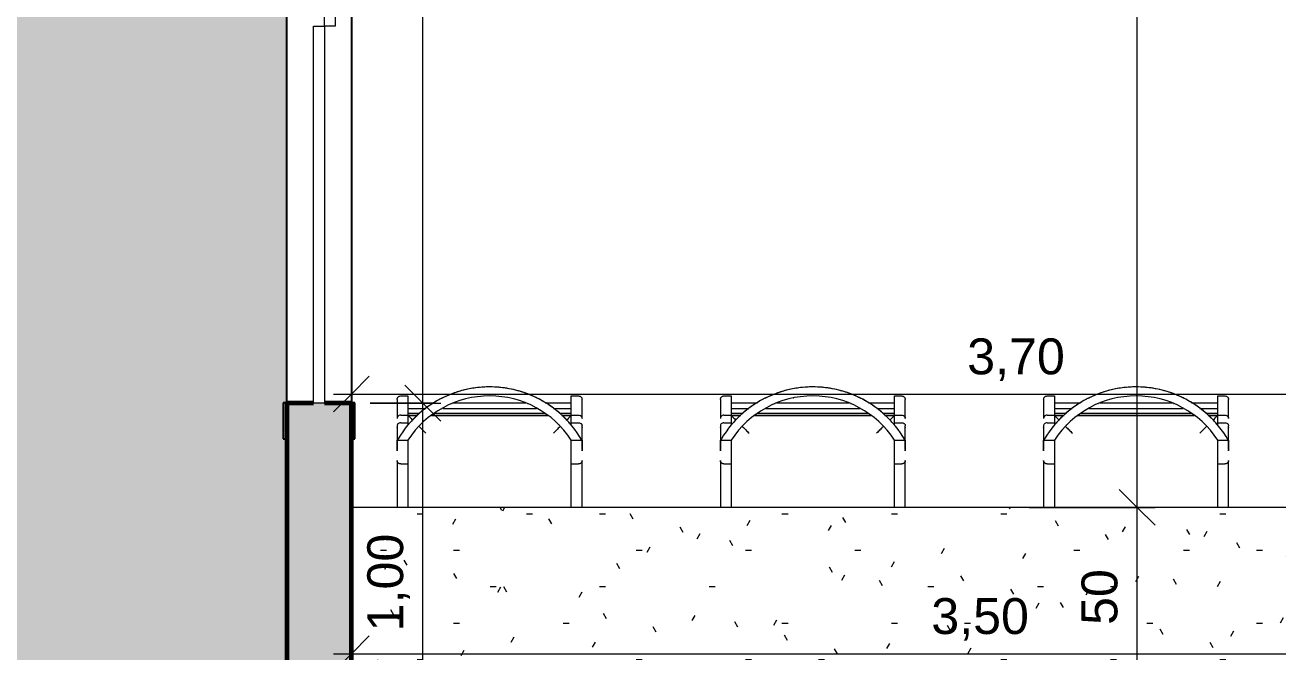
# Model space of a CAD drawing. Header units: millimetres. Extents: x -168557 to 193771, y -108373 to 197278.
# Drawn here: x 174054 to 177542, y -13682 to -11937 of the extents above; entities that cross this region are included whole.
import ezdxf

# ---------------------------------------------------------------- set-up
doc = ezdxf.new("R2010")
doc.units = ezdxf.units.MM
for name, color, linetype, lineweight in [('A-ANNO-DIMS', 211, 'Continuous', 9), ('A-ANNO-DIMS-50', 211, 'Continuous', 9), ('A-DOOR', 31, 'Continuous', 9), ('A-FLOR-PATT', 8, 'Continuous', 25), ('A-WALL', 113, 'Continuous', 9), ('A-WALL-PATT', 111, 'Continuous', 25), ('I-FURN', 30, 'Continuous', 9), ('Q-CASE', 31, 'Continuous', 9)]:
    doc.layers.add(name, color=color, linetype=linetype, lineweight=lineweight)
doc.styles.add('@Arial Unicode MS_1', font='', dxfattribs={"height": 100})
doc.styles.get('@Arial Unicode MS_1').set_extended_font_data('@Arial Unicode MS')
doc.dimstyles.new('CRT_-__Metros_-_Linha_de_chamada_3_5_mm_2', dxfattribs={"dimscale": 304.8, "dimtxt": 100.584485, "dimasz": 0.328084, "dimexe": 0.164042, "dimexo": 0.0625, "dimgap": 0.082021, "dimtad": 1, "dimdec": 0, "dimlfac": 0.1, "dimdsep": 46, "dimtxsty": '@Arial Unicode MS_1', "dimblk1": 'OBLIQUE', "dimblk2": 'OBLIQUE', "dimsah": 1, "dimcen": 0.09, "dimdle": 0.164042, "dimazin": 0, "dimtfac": 1, "dimtdec": 4, "dimtix": 1, "dimtmove": 0, "dimatfit": 3, "dimfxl": 0.984252, "dimfxlon": 1, "dimtvp": 1, "dimtolj": 1, "dimtzin": 0, "dimarcsym": 2})
doc.dimstyles.new('CRT_-__Metros_-_Linha_de_chamada_3_5_mm_3', dxfattribs={"dimscale": 304.8, "dimtxt": 100.584485, "dimasz": 0.328084, "dimexe": 0.164042, "dimexo": 0.0625, "dimgap": 0.082021, "dimtad": 1, "dimlfac": 0.001, "dimrnd": 0.01, "dimzin": 0, "dimdsep": 46, "dimtxsty": '@Arial Unicode MS_1', "dimblk1": 'OBLIQUE', "dimblk2": 'OBLIQUE', "dimsah": 1, "dimcen": 0.09, "dimdle": 0.164042, "dimazin": 0, "dimtfac": 1, "dimtdec": 4, "dimtix": 1, "dimtmove": 0, "dimatfit": 3, "dimfxl": 0.984252, "dimfxlon": 1, "dimtvp": 1, "dimtolj": 1, "dimtzin": 0, "dimarcsym": 2})

# ---------------------------------------------------------------- blocks, each defined once
blk = doc.blocks.new('Blks_Mob_Banqueta Minimalista_Brazilian Duda Stool - Madeira e Couro Cinza-3511299-TERREO')
at = {"layer": 'I-FURN', "color": 254}
for p, q in [((-257.5, 292.5), (-257.5, 239.3)), ((-247.5, 302.5), (-227.5, 302.5)), ((-227.5, 302.5), (-227.5, 249.3)), ((-154.5, 282.6), (-227.5, 282.6)), ((101.1, 282.6), (-101.1, 282.6)), ((227.5, 282.6), (154.5, 282.6)), ((227.5, 249.3), (227.5, 302.5)), ((227.5, 302.5), (247.5, 302.5)), ((257.5, 239.3), (257.5, 292.5)), ((-247.5, 249.3), (-227.5, 249.3)), ((-227.5, 267.6), (-177.8, 267.6)), ((-227.5, 254), (-194.2, 254)), ((-227.5, 249.3), (-227.5, 227.8)), ((-227.5, 247.9), (-200.7, 247.9)), ((-200.6, 247.9), (-227.5, 247.9)), ((-161.9, 247.9), (161.9, 247.9)), ((161.8, 247.9), (-161.8, 247.9)), ((-154.6, 254), (154.6, 254)), ((-130.5, 267.6), (130.5, 267.6)), ((177.8, 267.6), (227.5, 267.6)), ((194.2, 254), (227.5, 254)), ((227.5, 247.9), (200.6, 247.9)), ((200.7, 247.9), (227.5, 247.9)), ((227.5, 227.8), (227.5, 249.3)), ((227.5, 249.3), (247.5, 249.3)), ((-257.5, 219.2), (-257.5, 179.3)), ((-257.5, 213.7), (-257.5, 214.8)), ((-247.5, 227.8), (-227.5, 227.8)), ((-227.5, 227.8), (-227.5, 220.6)), ((-227.5, 220.6), (-227.5, 221.3)), ((227.5, 220.6), (227.5, 227.8)), ((227.5, 227.8), (247.5, 227.8)), ((227.5, 220.6), (227.5, 221.3)), ((257.5, 179.3), (257.5, 219.2)), ((257.5, 214.7), (257.5, 213.7)), ((-257.5, 179.3), (-257.5, 152.9)), ((-257.5, 179.3), (-247.5, 179.3)), ((-247.5, 179.3), (-227.5, 179.3)), ((-245.2, 179.3), (-227.5, 179.3)), ((-227.5, 179.3), (-227.5, 152.9)), ((227.5, 179.3), (245.2, 179.3)), ((227.5, 152.9), (227.5, 179.3)), ((227.5, 179.3), (247.5, 179.3)), ((247.5, 179.3), (257.5, 179.3)), ((257.5, 152.9), (257.5, 179.3)), ((-227.5, 152.9), (-227.5, 112.9)), ((227.5, 112.9), (227.5, 152.9)), ((-257.5, 122.9), (-257.5, -7.8)), ((-247.5, 112.9), (-227.5, 112.9)), ((-227.5, 112.9), (-227.5, -7.8)), ((227.5, 112.9), (247.5, 112.9)), ((227.5, -7.8), (227.5, 112.9)), ((257.5, -7.8), (257.5, 122.9))]:
    blk.add_line(p, q, dxfattribs=at)
at = {"layer": 'I-FURN', "color": 254, "flags": 128}
for points in [[(256.8, 179.3), (250.7, 189.5), (244.2, 199.4), (237.2, 209), (229.9, 218.4), (222.2, 227.4), (214.2, 236.1), (205.8, 244.5), (197.1, 252.6), (188.1, 260.3), (178.8, 267.6), (169.2, 274.6), (159.3, 281.2), (149.1, 287.3), (138.8, 293.1), (128.2, 298.4), (117.4, 303.3), (106.4, 307.8), (95.2, 311.9), (83.9, 315.4), (72.5, 318.6), (60.9, 321.2), (49.3, 323.4), (37.5, 325.2), (25.7, 326.4), (13.9, 327.2), (2, 327.6), (-9.8, 327.4), (-21.7, 326.8), (-33.5, 325.7), (-45.2, 324.1), (-56.9, 322), (-68.5, 319.5), (-80, 316.6), (-91.4, 313.1), (-102.6, 309.3), (-113.6, 304.9), (-124.5, 300.2), (-135.2, 295), (-145.6, 289.4), (-155.8, 283.3), (-165.8, 276.9), (-175.5, 270.1), (-184.9, 262.9), (-194.1, 255.3), (-202.9, 247.3), (-211.4, 239.1), (-219.5, 230.4), (-227.3, 221.5), (-234.8, 212.3), (-241.8, 202.7), (-248.5, 192.9), (-254.8, 182.8), (-256.8, 179.3)], [(-257.5, 292.5), (-257.2, 294.7), (-256.5, 296.8), (-255.3, 298.7), (-253.7, 300.3), (-251.8, 301.5), (-249.7, 302.2), (-247.5, 302.5)], [(247.5, 302.5), (249.7, 302.2), (251.8, 301.5), (253.7, 300.3), (255.3, 298.7), (256.5, 296.8), (257.2, 294.7), (257.5, 292.5)], [(-257.5, 149.4), (-257.5, 149.4), (-257.5, 149.6), (-257.5, 149.7), (-257.5, 149.9), (-257.5, 150.2), (-257.5, 150.5), (-257.5, 150.9), (-257.5, 151.3), (-257.5, 151.7), (-257.5, 152.2), (-257.5, 152.7), (-257.5, 153.3), (-257.5, 153.9), (-257.5, 154.6), (-257.5, 155.3), (-257.5, 156), (-257.5, 156.8), (-257.5, 157.6), (-257.5, 158.4), (-257.5, 159.3), (-257.5, 160.2), (-257.5, 161.2), (-257.5, 162.1), (-257.5, 163.1), (-257.5, 164.1), (-257.5, 165.2), (-257.5, 166.3), (-257.5, 167.4), (-257.5, 168.5), (-257.5, 169.6), (-257.5, 170.7), (-257.5, 171.9), (-257.5, 173.1), (-257.5, 174.2), (-257.5, 175.4), (-257.5, 176.6), (-257.5, 177.8), (-257.5, 179), (-257.5, 179.3)], [(257.5, 179.3), (257.5, 178.1), (257.5, 176.9), (257.5, 175.7), (257.5, 174.6), (257.5, 173.4), (257.5, 172.2), (257.5, 171), (257.5, 169.9), (257.5, 168.8), (257.5, 167.7), (257.5, 166.6), (257.5, 165.5), (257.5, 164.4), (257.5, 163.4), (257.5, 162.4), (257.5, 161.4), (257.5, 160.5), (257.5, 159.6), (257.5, 158.7), (257.5, 157.8), (257.5, 157), (257.5, 156.2), (257.5, 155.5), (257.5, 154.8), (257.5, 154.1), (257.5, 153.5), (257.5, 152.9), (257.5, 152.3), (257.5, 151.8), (257.5, 151.4), (257.5, 151), (257.5, 150.6), (257.5, 150.3), (257.5, 150), (257.5, 149.8), (257.5, 149.6), (257.5, 149.5), (257.5, 149.4), (257.5, 149.3)], [(-257.5, 151.5), (-257.5, 151.1), (-257.5, 150.7), (-257.5, 150.3), (-257.5, 150.1), (-257.5, 149.8), (-257.5, 149.6), (-257.5, 149.5), (-257.5, 149.4), (-257.5, 149.3)], [(257.5, 149.4), (257.5, 149.4), (257.5, 149.6), (257.5, 149.7), (257.5, 149.9), (257.5, 150.2), (257.5, 150.5), (257.5, 150.9), (257.5, 151.3), (257.5, 151.7)], [(-247.5, 112.9), (-247.9, 112.9), (-248.3, 112.9), (-248.7, 113), (-249.1, 113), (-249.5, 113.1), (-249.9, 113.2), (-250.3, 113.3), (-250.6, 113.4), (-251, 113.5), (-251.4, 113.7), (-251.8, 113.9), (-252.1, 114), (-252.5, 114.2), (-252.8, 114.4), (-253.1, 114.6), (-253.5, 114.9), (-253.8, 115.1), (-254.1, 115.4), (-254.4, 115.7), (-254.7, 115.9), (-254.9, 116.2), (-255.2, 116.5), (-255.5, 116.8), (-255.7, 117.2), (-255.9, 117.5), (-256.1, 117.8), (-256.3, 118.2), (-256.5, 118.5), (-256.7, 118.9), (-256.8, 119.3), (-257, 119.7), (-257.1, 120), (-257.2, 120.4), (-257.3, 120.8), (-257.4, 121.2), (-257.4, 121.6), (-257.5, 122), (-257.5, 122.4), (-257.5, 122.8), (-257.5, 122.9)], [(257.5, 122.9), (257.5, 122.5), (257.5, 122.1), (257.4, 121.7), (257.4, 121.3), (257.3, 120.9), (257.2, 120.5), (257.1, 120.1), (257, 119.8), (256.9, 119.4), (256.7, 119), (256.5, 118.6), (256.4, 118.3), (256.2, 117.9), (256, 117.6), (255.8, 117.3), (255.5, 116.9), (255.3, 116.6), (255, 116.3), (254.7, 116), (254.5, 115.7), (254.2, 115.5), (253.9, 115.2), (253.6, 114.9), (253.2, 114.7), (252.9, 114.5), (252.6, 114.3), (252.2, 114.1), (251.9, 113.9), (251.5, 113.7), (251.1, 113.6), (250.7, 113.4), (250.4, 113.3), (250, 113.2), (249.6, 113.1), (249.2, 113), (248.8, 113), (248.4, 112.9), (248, 112.9), (247.6, 112.9), (247.5, 112.9)]]:
    blk.add_lwpolyline(points, dxfattribs=at)
at = {"layer": 'I-FURN', "color": 254}
blk.add_arc((0, 30.9), 271.6, 33.1159, 146.8841, dxfattribs=at)
for points, knots in [([(-86.1, 314.8), (-91.6, 313.1), (-108.2, 307.5), (-123.8, 300.7), (-133.7, 295.7)], [0.7373562, 0.7373562, 0.7373562, 0.7373562, 0.7857143, 0.8856544, 0.8856544, 0.8856544, 0.8856544]), ([(-29.4, 326.1), (-41.7, 324.9), (-59.6, 321.9), (-76.7, 317.5), (-82.1, 316)], [0.5787641, 0.5787641, 0.5787641, 0.5787641, 0.6785714, 0.7256259, 0.7256259, 0.7256259, 0.7256259]), ([(27.7, 326.3), (27.3, 326.3), (9.3, 328), (-9.3, 328), (-27.3, 326.3), (-27.6, 326.3)], [0.425884, 0.425884, 0.425884, 0.425884, 0.4285714, 0.5714286, 0.5741456, 0.5741456, 0.5741456, 0.5741456]), ([(81.9, 316), (80.7, 316.4), (63.8, 321.1), (46.1, 324.4), (29.3, 326.1)], [0.2749082, 0.2749082, 0.2749082, 0.2749082, 0.2857143, 0.4213082, 0.4213082, 0.4213082, 0.4213082]), ([(133.7, 295.7), (130.9, 297.1), (115.9, 304.4), (99.7, 310.7), (86.1, 314.8)], [0.1143711, 0.1143711, 0.1143711, 0.1143711, 0.1428571, 0.2626892, 0.2626892, 0.2626892, 0.2626892]), ([(165.9, 276.9), (159.6, 281.1), (150.5, 286.7), (140.9, 292), (138.2, 293.4)], [0, 0, 0, 0, 0.07142857, 0.09932849, 0.09932849, 0.09932849, 0.09932849]), ([(-227.5, 247.9), (-225.5, 246), (-222.1, 242.7), (-217.2, 238), (-215, 235.8), (-214.3, 235.1)], [0, 0, 0, 0, 0.2, 0.3, 0.3464806, 0.3464806, 0.3464806, 0.3464806]), ([(-184.1, 263.5), (-188.6, 259.9), (-198.4, 251.7), (-211.3, 239.3), (-219.5, 230.5), (-222.7, 226.9)], [0.2859121, 0.2859121, 0.2859121, 0.2859121, 0.5, 0.75, 0.9157637, 0.9157637, 0.9157637, 0.9157637]), ([(-165.9, 276.9), (-171.2, 273.3), (-176.9, 269.1), (-182.6, 264.7), (-183, 264.4)], [0, 0, 0, 0, 0.25, 0.2691637, 0.2691637, 0.2691637, 0.2691637]), ([(183, 264.4), (182.6, 264.7), (176.9, 269.2), (171.2, 273.3), (165.9, 276.9)], [0.7310867, 0.7310867, 0.7310867, 0.7310867, 0.75, 1, 1, 1, 1]), ([(222.7, 226.9), (219.5, 230.5), (211.3, 239.3), (198.4, 251.7), (188.6, 259.9), (184.1, 263.5)], [0.084226, 0.084226, 0.084226, 0.084226, 0.25, 0.5, 0.7139284, 0.7139284, 0.7139284, 0.7139284]), ([(227.5, 247.9), (225.6, 246), (222.1, 242.7), (217.2, 238), (215, 235.8), (214.3, 235.1)], [0, 0, 0, 0, 0.2, 0.3, 0.3464741, 0.3464741, 0.3464741, 0.3464741]), ([(253.7, 247.1), (254.3, 246.7), (255.4, 245.6), (256.2, 244.3), (256.5, 243.7)], [0.4285715, 0.4285715, 0.4285715, 0.4285715, 0.5714286, 0.7142856, 0.7142856, 0.7142856, 0.7142856]), ([(-247.5, 227.8), (-249, 227.8), (-252, 227.3), (-255.3, 225), (-257.1, 222.1), (-257.5, 220.2), (-257.5, 219.2)], [0, 0, 0, 0, 0.285714, 0.571429, 0.785714, 1, 1, 1, 1]), ([(-196.7, 217.8), (-196.3, 217.5), (-194.5, 215.6), (-191.1, 212.3), (-185.2, 206.4), (-180.6, 201.8), (-177.5, 198.7)], [0.679793, 0.679793, 0.679793, 0.679793, 0.7, 0.775, 0.85, 1, 1, 1, 1]), ([(196.7, 217.9), (196.3, 217.5), (194.5, 215.6), (191.2, 212.3), (185.2, 206.4), (180.6, 201.8), (177.5, 198.7)], [0.679793, 0.679793, 0.679793, 0.679793, 0.7, 0.775, 0.85, 1, 1, 1, 1]), ([(247.5, 227.8), (249.2, 227.8), (251.9, 227.2), (254.7, 225.4), (256.3, 223.6), (257.3, 221.5), (257.5, 220), (257.5, 219.2)], [-1, -1, -1, -1, -0.666667, -0.5, -0.333333, -0.166667, 0, 0, 0, 0]), ([(256.5, 243.7), (256.7, 243.3), (257, 242.6), (257.2, 241.9), (257.2, 241.6)], [0.7142857, 0.7142857, 0.7142857, 0.7142857, 0.7857143, 0.8571428, 0.8571428, 0.8571428, 0.8571428])]:
    blk.add_open_spline(points, degree=3, knots=knots, dxfattribs=at)
for points in [[(-138.2, 293.4), (-147.9, 288.3), (-157.2, 282.7), (-165.9, 276.9)], [(-106.5, 280.8), (-105.8, 281.1), (-105.1, 281.4), (-104.5, 281.7)], [(104.5, 281.7), (105.1, 281.4), (105.8, 281.1), (106.5, 280.8)], [(-256.2, 244.3), (-256.6, 243.6), (-256.9, 242.8), (-257.2, 241.9)], [(-252.5, 248), (-253.3, 247.5), (-254.7, 246.5), (-255.7, 245.1), (-256.2, 244.3)], [(-247.5, 249.3), (-249.2, 249.3), (-251, 248.8), (-252.5, 248)], [(-154.6, 254.3), (-153.4, 255.1), (-152.2, 255.9), (-151, 256.7)], [(151, 256.7), (152.2, 255.9), (153.4, 255.1), (154.6, 254.3)], [(247.5, 249.3), (249, 249.3), (250.5, 249), (251.8, 248.3)], [(251.8, 248.3), (252.5, 248), (253.1, 247.6), (253.7, 247.1)], [(-257.2, 241.9), (-257.4, 241.1), (-257.5, 240.2), (-257.5, 239.3)], [(-225, 224.2), (-225.8, 223.3), (-226.7, 222.3), (-227.5, 221.3)], [(-194.9, 220.1), (-193.9, 221.1), (-193, 222.1), (-192, 223.1)], [(192, 223.1), (193, 222.1), (193.9, 221.1), (194.9, 220.1)], [(227.5, 221.3), (226.7, 222.3), (225.8, 223.3), (225, 224.2)], [(257.2, 241.6), (257.4, 240.8), (257.5, 240.1), (257.5, 239.3)]]:
    blk.add_open_spline(points, degree=3, dxfattribs=at)
blk = doc.blocks.new('Blks_Coz_Bancada para Banquetas - Madeira-3512688-TERREO')
at = {"layer": 'Q-CASE'}
h = blk.add_hatch(dxfattribs=at)
h.set_pattern_fill('FP_9', color=256, style=0, pattern_type=2)
h.set_pattern_definition([(180, (-5269.92, -13829.65), (-406.4, -101.6), [16.764, -288.036, 16.764, -1913.636]), (180, (-5269.92, -13829.65), (-406.4, -101.6), [-321.564, -288.036, 16.764, -592.836, -1016]), (180, (-5269.92, -13829.65), (-406.4, -101.6), [-1219.2, 16.764, -288.036, 16.764, -694.436]), (180, (-5269.92, -13829.65), (-406.4, -101.6), [-1540.764, -186.436, 16.764, -491.236]), (300, (-5422.32, -13880.45), (291.1882, -301.1527), [16.764, -288.036, 16.764, -1913.636]), (300, (-5422.32, -13880.45), (291.1882, -301.1527), [-321.564, -288.036, 16.764, -592.836, -1016]), (300, (-5422.32, -13880.45), (291.1882, -301.1527), [-1219.2, 16.764, -288.036, 16.764, -694.436]), (300, (-5422.32, -13880.45), (291.1882, -301.1527), [-1540.764, -186.436, 16.764, -491.236]), (60, (-5473.12, -14083.65), (115.2118, 402.7527), [16.764, -288.036, 16.764, -288.036, -1625.6]), (60, (-5473.12, -14083.65), (115.2118, 402.7527), [-609.6, 16.764, -592.836, 16.764, -288.036, -711.2]), (60, (-5473.12, -14083.65), (115.2118, 402.7527), [-1524, 16.764, -186.436, 16.764, -491.236])])
h.paths.add_polyline_path([(-1705.3, -50), (-1705.3, -550), (1794.7, -550), (1794.7, -50), (-1132.7, -50)])
at = {"layer": 'Q-CASE', "color": 55}
blk.add_line((-1705.3, -550), (1794.7, -550), dxfattribs=at)
blk = doc.blocks.new('Blks_Mob_Banqueta Minimalista_Brazilian Duda Stool - Madeira e Couro Cinza-V12-TERREO')
at = {"layer": 'I-FURN', "color": 254}
for p, q in [((-257.5, 292.5), (-257.5, 239.3)), ((-247.5, 302.5), (-227.5, 302.5)), ((-227.5, 302.5), (-227.5, 249.3)), ((-154.5, 282.6), (-227.5, 282.6)), ((101.1, 282.6), (-101.1, 282.6)), ((227.5, 282.6), (154.5, 282.6)), ((227.5, 249.3), (227.5, 302.5)), ((227.5, 302.5), (247.5, 302.5)), ((257.5, 239.3), (257.5, 292.5)), ((-247.5, 249.3), (-227.5, 249.3)), ((-227.5, 267.6), (-177.8, 267.6)), ((-227.5, 254), (-194.2, 254)), ((-227.5, 249.3), (-227.5, 227.8)), ((-227.5, 247.9), (-200.7, 247.9)), ((-200.6, 247.9), (-227.5, 247.9)), ((-161.9, 247.9), (161.9, 247.9)), ((161.8, 247.9), (-161.8, 247.9)), ((-154.6, 254), (154.6, 254)), ((-130.5, 267.6), (130.5, 267.6)), ((177.8, 267.6), (227.5, 267.6)), ((194.2, 254), (227.5, 254)), ((227.5, 247.9), (200.6, 247.9)), ((200.7, 247.9), (227.5, 247.9)), ((227.5, 227.8), (227.5, 249.3)), ((227.5, 249.3), (247.5, 249.3)), ((-257.5, 219.2), (-257.5, 179.3)), ((-257.5, 213.7), (-257.5, 214.8)), ((-247.5, 227.8), (-227.5, 227.8)), ((-227.5, 227.8), (-227.5, 220.6)), ((-227.5, 220.6), (-227.5, 221.3)), ((227.5, 220.6), (227.5, 227.8)), ((227.5, 227.8), (247.5, 227.8)), ((227.5, 220.6), (227.5, 221.3)), ((257.5, 179.3), (257.5, 219.2)), ((257.5, 214.7), (257.5, 213.7)), ((-257.5, 179.3), (-257.5, 152.9)), ((-257.5, 179.3), (-247.5, 179.3)), ((-247.5, 179.3), (-227.5, 179.3)), ((-245.2, 179.3), (-227.5, 179.3)), ((-227.5, 179.3), (-227.5, 152.9)), ((227.5, 179.3), (245.2, 179.3)), ((227.5, 152.9), (227.5, 179.3)), ((227.5, 179.3), (247.5, 179.3)), ((247.5, 179.3), (257.5, 179.3)), ((257.5, 152.9), (257.5, 179.3)), ((-227.5, 152.9), (-227.5, 112.9)), ((227.5, 112.9), (227.5, 152.9)), ((-257.5, 122.9), (-257.5, -7.8)), ((-247.5, 112.9), (-227.5, 112.9)), ((-227.5, 112.9), (-227.5, -7.8)), ((227.5, 112.9), (247.5, 112.9)), ((227.5, -7.8), (227.5, 112.9)), ((257.5, -7.8), (257.5, 122.9))]:
    blk.add_line(p, q, dxfattribs=at)
at = {"layer": 'I-FURN', "color": 254, "flags": 128}
for points in [[(256.8, 179.3), (250.7, 189.5), (244.2, 199.4), (237.2, 209), (229.9, 218.4), (222.2, 227.4), (214.2, 236.1), (205.8, 244.5), (197.1, 252.6), (188.1, 260.3), (178.8, 267.6), (169.2, 274.6), (159.3, 281.2), (149.1, 287.3), (138.8, 293.1), (128.2, 298.4), (117.4, 303.3), (106.4, 307.8), (95.2, 311.9), (83.9, 315.4), (72.5, 318.6), (60.9, 321.2), (49.3, 323.4), (37.5, 325.2), (25.7, 326.4), (13.9, 327.2), (2, 327.6), (-9.8, 327.4), (-21.7, 326.8), (-33.5, 325.7), (-45.2, 324.1), (-56.9, 322), (-68.5, 319.5), (-80, 316.6), (-91.4, 313.1), (-102.6, 309.3), (-113.6, 304.9), (-124.5, 300.2), (-135.2, 295), (-145.6, 289.4), (-155.8, 283.3), (-165.8, 276.9), (-175.5, 270.1), (-184.9, 262.9), (-194.1, 255.3), (-202.9, 247.3), (-211.4, 239.1), (-219.5, 230.4), (-227.3, 221.5), (-234.8, 212.3), (-241.8, 202.7), (-248.5, 192.9), (-254.8, 182.8), (-256.8, 179.3)], [(-257.5, 292.5), (-257.2, 294.7), (-256.5, 296.8), (-255.3, 298.7), (-253.7, 300.3), (-251.8, 301.5), (-249.7, 302.2), (-247.5, 302.5)], [(247.5, 302.5), (249.7, 302.2), (251.8, 301.5), (253.7, 300.3), (255.3, 298.7), (256.5, 296.8), (257.2, 294.7), (257.5, 292.5)], [(-257.5, 149.4), (-257.5, 149.4), (-257.5, 149.6), (-257.5, 149.7), (-257.5, 149.9), (-257.5, 150.2), (-257.5, 150.5), (-257.5, 150.9), (-257.5, 151.3), (-257.5, 151.7), (-257.5, 152.2), (-257.5, 152.7), (-257.5, 153.3), (-257.5, 153.9), (-257.5, 154.6), (-257.5, 155.3), (-257.5, 156), (-257.5, 156.8), (-257.5, 157.6), (-257.5, 158.4), (-257.5, 159.3), (-257.5, 160.2), (-257.5, 161.2), (-257.5, 162.1), (-257.5, 163.1), (-257.5, 164.1), (-257.5, 165.2), (-257.5, 166.3), (-257.5, 167.4), (-257.5, 168.5), (-257.5, 169.6), (-257.5, 170.7), (-257.5, 171.9), (-257.5, 173.1), (-257.5, 174.2), (-257.5, 175.4), (-257.5, 176.6), (-257.5, 177.8), (-257.5, 179), (-257.5, 179.3)], [(257.5, 179.3), (257.5, 178.1), (257.5, 176.9), (257.5, 175.7), (257.5, 174.6), (257.5, 173.4), (257.5, 172.2), (257.5, 171), (257.5, 169.9), (257.5, 168.8), (257.5, 167.7), (257.5, 166.6), (257.5, 165.5), (257.5, 164.4), (257.5, 163.4), (257.5, 162.4), (257.5, 161.4), (257.5, 160.5), (257.5, 159.6), (257.5, 158.7), (257.5, 157.8), (257.5, 157), (257.5, 156.2), (257.5, 155.5), (257.5, 154.8), (257.5, 154.1), (257.5, 153.5), (257.5, 152.9), (257.5, 152.3), (257.5, 151.8), (257.5, 151.4), (257.5, 151), (257.5, 150.6), (257.5, 150.3), (257.5, 150), (257.5, 149.8), (257.5, 149.6), (257.5, 149.5), (257.5, 149.4), (257.5, 149.3)], [(-257.5, 151.5), (-257.5, 151.1), (-257.5, 150.7), (-257.5, 150.3), (-257.5, 150.1), (-257.5, 149.8), (-257.5, 149.6), (-257.5, 149.5), (-257.5, 149.4), (-257.5, 149.3)], [(257.5, 149.4), (257.5, 149.4), (257.5, 149.6), (257.5, 149.7), (257.5, 149.9), (257.5, 150.2), (257.5, 150.5), (257.5, 150.9), (257.5, 151.3), (257.5, 151.7)], [(-247.5, 112.9), (-247.9, 112.9), (-248.3, 112.9), (-248.7, 113), (-249.1, 113), (-249.5, 113.1), (-249.9, 113.2), (-250.3, 113.3), (-250.6, 113.4), (-251, 113.5), (-251.4, 113.7), (-251.8, 113.9), (-252.1, 114), (-252.5, 114.2), (-252.8, 114.4), (-253.1, 114.6), (-253.5, 114.9), (-253.8, 115.1), (-254.1, 115.4), (-254.4, 115.7), (-254.7, 115.9), (-254.9, 116.2), (-255.2, 116.5), (-255.5, 116.8), (-255.7, 117.2), (-255.9, 117.5), (-256.1, 117.8), (-256.3, 118.2), (-256.5, 118.5), (-256.7, 118.9), (-256.8, 119.3), (-257, 119.7), (-257.1, 120), (-257.2, 120.4), (-257.3, 120.8), (-257.4, 121.2), (-257.4, 121.6), (-257.5, 122), (-257.5, 122.4), (-257.5, 122.8), (-257.5, 122.9)], [(257.5, 122.9), (257.5, 122.5), (257.5, 122.1), (257.4, 121.7), (257.4, 121.3), (257.3, 120.9), (257.2, 120.5), (257.1, 120.1), (257, 119.8), (256.9, 119.4), (256.7, 119), (256.5, 118.6), (256.4, 118.3), (256.2, 117.9), (256, 117.6), (255.8, 117.3), (255.5, 116.9), (255.3, 116.6), (255, 116.3), (254.7, 116), (254.5, 115.7), (254.2, 115.5), (253.9, 115.2), (253.6, 114.9), (253.2, 114.7), (252.9, 114.5), (252.6, 114.3), (252.2, 114.1), (251.9, 113.9), (251.5, 113.7), (251.1, 113.6), (250.7, 113.4), (250.4, 113.3), (250, 113.2), (249.6, 113.1), (249.2, 113), (248.8, 113), (248.4, 112.9), (248, 112.9), (247.6, 112.9), (247.5, 112.9)]]:
    blk.add_lwpolyline(points, dxfattribs=at)
at = {"layer": 'I-FURN', "color": 254}
blk.add_arc((0, 30.9), 271.6, 33.1159, 146.8841, dxfattribs=at)
for points, knots in [([(-86.1, 314.8), (-91.6, 313.1), (-108.2, 307.5), (-123.8, 300.7), (-133.7, 295.7)], [0.7373562, 0.7373562, 0.7373562, 0.7373562, 0.7857143, 0.8856544, 0.8856544, 0.8856544, 0.8856544]), ([(-29.4, 326.1), (-41.7, 324.9), (-59.6, 321.9), (-76.7, 317.5), (-82.1, 316)], [0.5787641, 0.5787641, 0.5787641, 0.5787641, 0.6785714, 0.7256259, 0.7256259, 0.7256259, 0.7256259]), ([(27.7, 326.3), (27.3, 326.3), (9.3, 328), (-9.3, 328), (-27.3, 326.3), (-27.6, 326.3)], [0.425884, 0.425884, 0.425884, 0.425884, 0.4285714, 0.5714286, 0.5741456, 0.5741456, 0.5741456, 0.5741456]), ([(81.9, 316), (80.7, 316.4), (63.8, 321.1), (46.1, 324.4), (29.3, 326.1)], [0.2749082, 0.2749082, 0.2749082, 0.2749082, 0.2857143, 0.4213082, 0.4213082, 0.4213082, 0.4213082]), ([(133.7, 295.7), (130.9, 297.1), (115.9, 304.4), (99.7, 310.7), (86.1, 314.8)], [0.1143711, 0.1143711, 0.1143711, 0.1143711, 0.1428571, 0.2626892, 0.2626892, 0.2626892, 0.2626892]), ([(165.9, 276.9), (159.6, 281.1), (150.5, 286.7), (140.9, 292), (138.2, 293.4)], [0, 0, 0, 0, 0.07142857, 0.09932849, 0.09932849, 0.09932849, 0.09932849]), ([(-227.5, 247.9), (-225.5, 246), (-222.1, 242.7), (-217.2, 238), (-215, 235.8), (-214.3, 235.1)], [0, 0, 0, 0, 0.2, 0.3, 0.3464806, 0.3464806, 0.3464806, 0.3464806]), ([(-184.1, 263.5), (-188.6, 259.9), (-198.4, 251.7), (-211.3, 239.3), (-219.5, 230.5), (-222.7, 226.9)], [0.2859121, 0.2859121, 0.2859121, 0.2859121, 0.5, 0.75, 0.9157637, 0.9157637, 0.9157637, 0.9157637]), ([(-165.9, 276.9), (-171.2, 273.3), (-176.9, 269.1), (-182.6, 264.7), (-183, 264.4)], [0, 0, 0, 0, 0.25, 0.2691637, 0.2691637, 0.2691637, 0.2691637]), ([(183, 264.4), (182.6, 264.7), (176.9, 269.2), (171.2, 273.3), (165.9, 276.9)], [0.7310867, 0.7310867, 0.7310867, 0.7310867, 0.75, 1, 1, 1, 1]), ([(222.7, 226.9), (219.5, 230.5), (211.3, 239.3), (198.4, 251.7), (188.6, 259.9), (184.1, 263.5)], [0.084226, 0.084226, 0.084226, 0.084226, 0.25, 0.5, 0.7139284, 0.7139284, 0.7139284, 0.7139284]), ([(227.5, 247.9), (225.6, 246), (222.1, 242.7), (217.2, 238), (215, 235.8), (214.3, 235.1)], [0, 0, 0, 0, 0.2, 0.3, 0.3464741, 0.3464741, 0.3464741, 0.3464741]), ([(253.7, 247.1), (254.3, 246.7), (255.4, 245.6), (256.2, 244.3), (256.5, 243.7)], [0.4285715, 0.4285715, 0.4285715, 0.4285715, 0.5714286, 0.7142856, 0.7142856, 0.7142856, 0.7142856]), ([(-247.5, 227.8), (-249, 227.8), (-252, 227.3), (-255.3, 225), (-257.1, 222.1), (-257.5, 220.2), (-257.5, 219.2)], [0, 0, 0, 0, 0.285714, 0.571429, 0.785714, 1, 1, 1, 1]), ([(-196.7, 217.8), (-196.3, 217.5), (-194.5, 215.6), (-191.1, 212.3), (-185.2, 206.4), (-180.6, 201.8), (-177.5, 198.7)], [0.679793, 0.679793, 0.679793, 0.679793, 0.7, 0.775, 0.85, 1, 1, 1, 1]), ([(196.7, 217.9), (196.3, 217.5), (194.5, 215.6), (191.2, 212.3), (185.2, 206.4), (180.6, 201.8), (177.5, 198.7)], [0.679793, 0.679793, 0.679793, 0.679793, 0.7, 0.775, 0.85, 1, 1, 1, 1]), ([(247.5, 227.8), (249.2, 227.8), (251.9, 227.2), (254.7, 225.4), (256.3, 223.6), (257.3, 221.5), (257.5, 220), (257.5, 219.2)], [-1, -1, -1, -1, -0.666667, -0.5, -0.333333, -0.166667, 0, 0, 0, 0]), ([(256.5, 243.7), (256.7, 243.3), (257, 242.6), (257.2, 241.9), (257.2, 241.6)], [0.7142857, 0.7142857, 0.7142857, 0.7142857, 0.7857143, 0.8571428, 0.8571428, 0.8571428, 0.8571428])]:
    blk.add_open_spline(points, degree=3, knots=knots, dxfattribs=at)
for points in [[(-138.2, 293.4), (-147.9, 288.3), (-157.2, 282.7), (-165.9, 276.9)], [(-106.5, 280.8), (-105.8, 281.1), (-105.1, 281.4), (-104.5, 281.7)], [(-53.7, 297.2), (-53.6, 297.2), (-53.5, 297.2), (-53.4, 297.3)], [(104.5, 281.7), (105.1, 281.4), (105.8, 281.1), (106.5, 280.8)], [(-256.2, 244.3), (-256.6, 243.6), (-256.9, 242.8), (-257.2, 241.9)], [(-252.5, 248), (-253.3, 247.5), (-254.7, 246.5), (-255.7, 245.1), (-256.2, 244.3)], [(-247.5, 249.3), (-249.2, 249.3), (-251, 248.8), (-252.5, 248)], [(-154.6, 254.3), (-153.4, 255.1), (-152.2, 255.9), (-151, 256.7)], [(151, 256.7), (152.2, 255.9), (153.4, 255.1), (154.6, 254.3)], [(247.5, 249.3), (249, 249.3), (250.5, 249), (251.8, 248.3)], [(251.8, 248.3), (252.5, 248), (253.1, 247.6), (253.7, 247.1)], [(-257.2, 241.9), (-257.4, 241.1), (-257.5, 240.2), (-257.5, 239.3)], [(-225, 224.2), (-225.8, 223.3), (-226.7, 222.3), (-227.5, 221.3)], [(-194.9, 220.1), (-193.9, 221.1), (-193, 222.1), (-192, 223.1)], [(192, 223.1), (193, 222.1), (193.9, 221.1), (194.9, 220.1)], [(227.5, 221.3), (226.7, 222.3), (225.8, 223.3), (225, 224.2)], [(257.2, 241.6), (257.4, 240.8), (257.5, 240.1), (257.5, 239.3)]]:
    blk.add_open_spline(points, degree=3, dxfattribs=at)
blk = doc.blocks.new('Porta correr 4 folhas - 420 x 210-3586394-TERREO')
at = {"layer": 'A-DOOR', "lineweight": 25}
for p, q in [((-2099, 100), (-2199, 100)), ((-2199, 100), (-2199, 90)), ((-2099, 15), (-2099, 100)), ((2199, 100), (2099, 100)), ((2099, 100), (2099, 15)), ((2199, 90), (2199, 100)), ((-2099, -100), (-2099, -15)), ((2099, -15), (2099, -100)), ((-2199, -90), (-2199, -100)), ((-2199, -100), (-2099, -100)), ((2099, -100), (2199, -100)), ((2199, -100), (2199, -90))]:
    blk.add_line(p, q, dxfattribs=at)
at = {"layer": 'A-DOOR'}
for p, q in [((0, 45), (-1050, 45)), ((-1050, 45), (-1050, 15)), ((0, 15), (0, 45)), ((0, 45), (1050, 45)), ((0, 15), (0, 45)), ((1050, 45), (1050, 15)), ((-1050, 15), (-2100, 15)), ((-2100, 15), (-2100, -15)), ((-1050, 15), (0, 15)), ((-1050, -15), (-1050, 15)), ((1050, 15), (0, 15)), ((1050, -15), (1050, 15)), ((1050, 15), (2100, 15)), ((2100, 15), (2100, -15)), ((-2100, -15), (-1050, -15)), ((2100, -15), (1050, -15))]:
    blk.add_line(p, q, dxfattribs=at)
blk = doc.blocks.new('DIMBLOCK189-TERREO')
at = {"layer": 'A-ANNO-DIMS-50', "lineweight": 18, "transparency": 16777216}
for p, q in [((177150.1, -13279.7), (177100.1, -13229.7)), ((177150.1, -13279.7), (177200.1, -13329.7)), ((177150.1, -13779.7), (177100.1, -13729.7)), ((177150.1, -13779.7), (177200.1, -13829.7))]:
    blk.add_line(p, q, dxfattribs=at)
at = {"layer": 'A-ANNO-DIMS-50', "transparency": 16777216}
for p, q in [((176850.1, -13279.7), (177200.1, -13279.7)), ((177150.1, -13279.7), (176850.1, -13279.7)), ((177150.1, -13779.7), (177150.1, -13279.7)), ((176850.1, -13779.7), (177200.1, -13779.7)), ((177150.1, -13779.7), (176850.1, -13779.7))]:
    blk.add_line(p, q, dxfattribs=at)
at = {"layer": 'A-ANNO-DIMS-50', "color": 0, "transparency": 16777216, "insert": (176995.3, -13607.1), "char_height": 100, "width": 185.873, "attachment_point": 1, "rotation": 90, "line_spacing_factor": 1.117605, "style": '@Arial Unicode MS_1'}
blk.add_mtext('50', dxfattribs=at)
blk = doc.blocks.new('_Oblique')
at = {"color": 0, "linetype": 'ByBlock', "lineweight": -2}
blk.add_line((-0.5, -0.5), (0.5, 0.5), dxfattribs=at)
blk = doc.blocks.new('DIMBLOCK190-TERREO')
at = {"layer": 'A-ANNO-DIMS-50', "lineweight": 18, "transparency": 16777216}
for p, q in [((177150.1, -8369.7), (177100.1, -8319.7)), ((177150.1, -8369.7), (177200.1, -8419.7)), ((177150.1, -13279.7), (177100.1, -13229.7)), ((177150.1, -13279.7), (177200.1, -13329.7))]:
    blk.add_line(p, q, dxfattribs=at)
at = {"layer": 'A-ANNO-DIMS-50', "transparency": 16777216}
for p, q in [((176850.1, -8369.7), (177200.1, -8369.7)), ((177150.1, -8369.7), (176850.1, -8369.7)), ((177150.1, -13279.7), (177150.1, -8369.7)), ((176850.1, -13279.7), (177200.1, -13279.7)), ((177150.1, -13279.7), (176850.1, -13279.7))]:
    blk.add_line(p, q, dxfattribs=at)
at = {"layer": 'A-ANNO-DIMS-50', "color": 0, "transparency": 16777216, "insert": (176995.3, -10959.9), "char_height": 100, "width": 324.675, "attachment_point": 1, "rotation": 90, "line_spacing_factor": 1.117605, "style": '@Arial Unicode MS_1'}
blk.add_mtext('4,91', dxfattribs=at)
blk = doc.blocks.new('DIMBLOCK209-TERREO')
at = {"layer": 'A-ANNO-DIMS-50', "transparency": 16777216}
for p, q in [((174962.3, -12664), (174962.3, -13014)), ((174962.3, -12964), (174962.3, -12664)), ((178662.3, -12664), (178662.3, -13014)), ((178662.3, -12964), (178662.3, -12664)), ((174912.3, -12964), (178662.3, -12964))]:
    blk.add_line(p, q, dxfattribs=at)
at = {"layer": 'A-ANNO-DIMS-50', "lineweight": 18, "transparency": 16777216}
for p, q in [((174962.3, -12964), (175012.3, -12914)), ((178662.3, -12964), (178712.3, -12914)), ((174962.3, -12964), (174912.3, -13014)), ((178662.3, -12964), (178612.3, -13014))]:
    blk.add_line(p, q, dxfattribs=at)
at = {"layer": 'A-ANNO-DIMS-50', "color": 0, "transparency": 16777216, "insert": (176677.1, -12809.2), "char_height": 100, "width": 324.675, "attachment_point": 1, "line_spacing_factor": 1.117605, "style": '@Arial Unicode MS_1'}
blk.add_mtext('3,70', dxfattribs=at)
blk = doc.blocks.new('DIMBLOCK211-TERREO')
at = {"layer": 'A-ANNO-DIMS-50', "transparency": 16777216}
for p, q in [((174962.3, -13387.2), (174962.3, -13737.2)), ((174962.3, -13687.2), (174962.3, -13387.2)), ((178462.3, -13387.2), (178462.3, -13737.2)), ((178462.3, -13687.2), (178462.3, -13387.2)), ((174912.3, -13687.2), (178462.3, -13687.2))]:
    blk.add_line(p, q, dxfattribs=at)
at = {"layer": 'A-ANNO-DIMS-50', "lineweight": 18, "transparency": 16777216}
for p, q in [((174962.3, -13687.2), (175012.3, -13637.2)), ((178462.3, -13687.2), (178512.3, -13637.2)), ((174962.3, -13687.2), (174912.3, -13737.2)), ((178462.3, -13687.2), (178412.3, -13737.2))]:
    blk.add_line(p, q, dxfattribs=at)
at = {"layer": 'A-ANNO-DIMS-50', "color": 0, "transparency": 16777216, "insert": (176577.1, -13532.4), "char_height": 100, "width": 324.675, "attachment_point": 1, "line_spacing_factor": 1.117605, "style": '@Arial Unicode MS_1'}
blk.add_mtext('3,50', dxfattribs=at)
blk = doc.blocks.new('DIMBLOCK222-TERREO')
at = {"layer": 'A-ANNO-DIMS-50', "lineweight": 18, "transparency": 16777216}
for p, q in [((175161.4, -12989.7), (175111.4, -12939.7)), ((175161.4, -12989.7), (175211.4, -13039.7)), ((175161.4, -13989.7), (175111.4, -13939.7)), ((175161.4, -13989.7), (175211.4, -14039.7))]:
    blk.add_line(p, q, dxfattribs=at)
at = {"layer": 'A-ANNO-DIMS-50', "transparency": 16777216}
for p, q in [((175014.4, -12989.7), (175211.4, -12989.7)), ((175161.4, -12989.7), (175014.4, -12989.7)), ((175161.4, -13989.7), (175161.4, -12989.7)), ((175083.4, -13989.7), (175211.4, -13989.7)), ((175161.4, -13989.7), (175083.4, -13989.7))]:
    blk.add_line(p, q, dxfattribs=at)
at = {"layer": 'A-ANNO-DIMS-50', "color": 0, "transparency": 16777216, "insert": (175006.6, -13624.9), "char_height": 100, "width": 324.675, "attachment_point": 1, "rotation": 90, "line_spacing_factor": 1.117605, "style": '@Arial Unicode MS_1'}
blk.add_mtext('1,00', dxfattribs=at)
blk = doc.blocks.new('DIMBLOCK223-TERREO')
at = {"layer": 'A-ANNO-DIMS-50', "lineweight": 18, "transparency": 16777216}
for p, q in [((175161.4, -8789.7), (175111.4, -8739.7)), ((175161.4, -8789.7), (175211.4, -8839.7)), ((175161.4, -12989.7), (175111.4, -12939.7)), ((175161.4, -12989.7), (175211.4, -13039.7))]:
    blk.add_line(p, q, dxfattribs=at)
at = {"layer": 'A-ANNO-DIMS-50', "transparency": 16777216}
for p, q in [((175014.4, -8789.7), (175211.4, -8789.7)), ((175161.4, -8789.7), (175014.4, -8789.7)), ((175161.4, -12989.7), (175161.4, -8789.7)), ((175014.4, -12989.7), (175211.4, -12989.7)), ((175161.4, -12989.7), (175014.4, -12989.7))]:
    blk.add_line(p, q, dxfattribs=at)
at = {"layer": 'A-ANNO-DIMS-50', "color": 0, "transparency": 16777216, "insert": (175006.6, -11024.9), "char_height": 100, "width": 324.675, "attachment_point": 1, "rotation": 90, "line_spacing_factor": 1.117605, "style": '@Arial Unicode MS_1'}
blk.add_mtext('4,20', dxfattribs=at)

msp = doc.modelspace()

# ---------------------------------------------------------------- hatches: boundary and pattern name
at = {"layer": 'A-FLOR-PATT', "lineweight": 9}
h = msp.add_hatch(dxfattribs=at)
h.set_pattern_fill('FP_6', color=9, style=0, pattern_type=2)
h.set_pattern_definition([(0, (182026.95, 0), (406.4, 101.6), [16.764, -288.036, 16.764, -288.036, -1625.6]), (0, (182026.95, 0), (406.4, 101.6), [-609.6, 16.764, -592.836, 16.764, -288.036, -711.2]), (0, (182026.95, 0), (406.4, 101.6), [-1524, 16.764, -186.436, 16.764, -491.236]), (120, (182179.35, 50.8), (-291.1882, 301.15272), [16.764, -288.036, 16.764, -288.036, -1625.6]), (120, (182179.35, 50.8), (-291.1882, 301.15272), [-609.6, 16.764, -592.836, 16.764, -288.036, -711.2]), (120, (182179.35, 50.8), (-291.1882, 301.15272), [-1524, 16.764, -186.436, 16.764, -491.236]), (240, (182230.15, 254), (-115.2118, -402.75272), [16.764, -288.036, 16.764, -288.036, -1625.6]), (240, (182230.15, 254), (-115.2118, -402.75272), [-609.6, 16.764, -592.836, 16.764, -288.036, -711.2]), (240, (182230.15, 254), (-115.2118, -402.75272), [-1524, 16.764, -186.436, 16.764, -491.236])])
h.paths.add_polyline_path([(174773.796, -5639.186), (174776.037, -5640.48), (174775.714, -5639.981), (174774.832, -5639.615)])
h.paths.add_polyline_path([(174772.332, -5635.651), (174773.001, -5638.151), (174773.001, -5637.268), (174772.502, -5636.062)])
h.paths.add_polyline_path([(170982.332, -19319.651), (174082.332, -19319.651), (174082.332, -17819.651), (174072.332, -17819.651), (174072.332, -17359.651), (174082.332, -17359.651), (174082.332, -17039.651), (174072.332, -17039.651), (174072.332, -16739.651), (174082.332, -16739.651), (174082.332, -16489.651), (174182.332, -16489.651), (174182.332, -16488.651), (174162.332, -16488.651), (174162.332, -16040.651), (174182.332, -16040.306), (174182.332, -16039.306), (174162.332, -16039.306), (174162.332, -15591.306), (174182.332, -15591.306), (174182.332, -15588.651), (174162.332, -15588.651), (174162.332, -15190.651), (174182.332, -15190.651), (174182.332, -15188.651), (174162.332, -15188.651), (174162.332, -14790.651), (174182.332, -14790.651), (174182.332, -14787.995), (174162.332, -14787.995), (174162.332, -14339.995), (174182.332, -14339.995), (174182.332, -14337.995), (174162.332, -14337.995), (174162.332, -13889.995), (174182.332, -13889.995), (174182.332, -13888.995), (174782.332, -13888.995), (174782.332, -13088.651), (174772.332, -13088.651), (174772.332, -12988.651), (174782.332, -12988.651), (174782.332, -8790.651), (174772.332, -8790.651), (174772.332, -8690.651), (174782.332, -8690.651), (174782.332, -8139.651), (174772.332, -8139.651), (174772.332, -5539.651), (174782.332, -5539.651), (174782.332, -5299.651), (175363.332, -5299.651), (175363.332, -5289.651), (175463.332, -5289.651), (175463.332, -5299.651), (178961.332, -5299.291), (178961.332, -5289.651), (179061.332, -5289.651), (179061.332, -5299.651), (179642.332, -5299.651), (179642.332, -3999.651), (179582.332, -3999.651), (179582.332, -5289.651), (179502.332, -5289.651), (179502.332, -3999.651), (179442.332, -3999.651), (179442.332, -3939.651), (174982.332, -3939.651), (174982.332, -3999.651), (174782.332, -3999.651), (174782.332, -3939.651), (170982.332, -3939.651), (170982.332, -3999.651), (170922.332, -3999.651), (170922.332, -7934.651), (170982.332, -7934.651), (170982.332, -8134.651), (170782.332, -8134.651), (170782.332, -11579.651), (170982.332, -11579.651), (170982.332, -11779.651), (170782.332, -11779.651), (170782.332, -15224.651), (170982.332, -15224.651), (170982.332, -15424.651), (170782.332, -15424.651), (170782.332, -19119.651), (170982.332, -19119.651)])
h.paths.add_polyline_path([(172688.18, -12639.651), (172072.469, -12639.651), (172065.307, -12579.899), (172062.677, -12550.623), (172061.307, -12519.514), (172061.556, -12494.655), (172062.876, -12474.035), (172071.203, -12386.721), (172071.513, -12366.861), (172070.046, -12297.499), (172070.827, -12270.424), (172073.243, -12241.428), (172077.412, -12214.298), (172083.437, -12186.75), (172095.477, -12141.569), (172107.339, -12096.311), (172112.879, -12069.376), (172116.391, -12045.28), (172118.492, -12023.202), (172120.292, -11992.069), (172121.349, -11949.9), (172121.084, -11900.849), (172119.191, -11819.598), (172115.198, -11653.255), (172114.48, -11570.799), (172115.331, -11497.502), (172117.691, -11352.01), (172116.589, -11315.523), (172114.885, -11290.148), (172113.045, -11271.091), (172109.756, -11245.91), (172105.662, -11221.69), (172100.82, -11198.484), (172095.283, -11176.335), (172085.85, -11144.054), (172067.969, -11084.788), (172056.564, -11041.426), (172045.449, -10993.786), (172035.436, -10945.504), (172027.094, -10899.598), (172017.01, -10838.107), (172000.274, -11024.17), (171985.906, -11195.388), (171982.693, -11242.241), (171980.126, -11296.47), (171978.681, -11352.339), (171977.818, -11431.814), (171977.461, -11584.193), (171977.957, -12022.534), (171979.669, -12070.776), (171982.331, -12112.014), (171986.759, -12161.794), (171996.557, -12261.867), (171997.927, -12292.114), (171998.141, -12341.091), (171997.703, -12423.813), (172000.484, -12559.033), (171999.995, -12586.024), (171999.246, -12608.428), (171997.838, -12639.651), (171628.026, -12639.651), (171624.156, -12567.036), (171623.473, -12539.177), (171623.33, -12508.153), (171624.486, -12416.828), (171626.443, -12274.518), (171626.517, -12185.753), (171625.407, -12106.52), (171622.518, -12010.611), (171618.152, -11898.429), (171613.098, -11802.975), (171603.944, -11642.226), (171602.389, -11581.055), (171599.327, -11379.554), (171598.53, -11239.25), (171599.069, -11151.376), (171599.591, -11144.37), (171600.717, -11138.587), (171605.919, -11122.228), (171608.703, -11102.102), (171609.334, -11090.636), (171609.619, -11062.452), (171612.135, -11024.218), (171614.005, -10996.646), (171615.466, -10954.854), (171616.734, -10909.351), (171620.798, -10833.252), (171619.882, -10800.667), (171617.743, -10738.811), (171617.869, -10688.101), (171619.681, -10571.253), (171621.152, -10256.23), (171622.581, -10115.218), (171621.942, -10048.098), (171620.07, -9968.77), (171616.914, -9873.225), (171610.908, -9721.3), (171607.38, -9639.651), (171997.312, -9639.651), (171999.086, -9647.061), (172001.321, -9669.191), (172006.537, -9761.909), (172007.959, -9793.075), (172009.781, -9813.916), (172014.778, -9854.925), (172017.395, -9873.225), (172023.339, -9854.925), (172030.905, -9827.044), (172036.455, -9798.572), (172042.66, -9754.099), (172049.598, -9705.692), (172060.066, -9639.651), (172947.422, -9639.651), (172945.983, -9665.317), (172942.726, -9708.351), (172929.149, -9879.497), (172924.563, -9950.639), (172921.127, -10022.332), (172919.075, -10087.175), (172918.705, -10135.065), (172919.684, -10212.625), (172921.193, -10340.912), (172923.43, -10637.59), (172924.942, -10709.504), (172924.424, -10739.535), (172920.149, -10831.462), (172920.812, -10849.252), (172922.58, -10861.812), (172929.726, -10890.525), (172931.734, -10904.552), (172932.647, -10924.227), (172933.147, -10950.192), (172934.41, -10976.922), (172937.269, -10997.541), (172944.075, -11029.569), (172946.105, -11048.327), (172947.032, -11071.397), (172948.845, -11093.081), (172952.951, -11108.937), (172959.088, -11118.791), (172968.974, -11130.86), (172971.538, -11135.998), (172973.149, -11142.643), (172973.807, -11145.167), (172980.711, -11056.942), (172983.6, -11006.321), (172985.483, -10951.358), (172986.656, -10873.221), (172987.176, -10745.982), (172987.021, -10278.237), (172986.032, -10232.48), (172984.029, -10191.115), (172980.235, -10142.426), (172971.463, -10054.678), (172968.294, -10020.551), (172966.736, -9987.187), (172966.522, -9938.21), (172966.96, -9855.488), (172964.179, -9720.269), (172964.19, -9712.266), (172965.668, -9665.317), (172966.825, -9639.651), (173336.637, -9639.651), (173340.508, -9712.266), (173341.256, -9743.794), (173341.333, -9771.149), (173340.177, -9862.474), (173338.22, -10004.784), (173338.147, -10093.548), (173339.256, -10172.782), (173342.145, -10268.69), (173346.512, -10380.872), (173351.565, -10476.327), (173360.719, -10637.076), (173362.274, -10698.247), (173365.337, -10899.748), (173366.133, -11040.051), (173365.594, -11127.925), (173365.072, -11134.932), (173363.946, -11140.714), (173358.744, -11157.073), (173355.96, -11177.199), (173355.329, -11188.665), (173355.044, -11216.849), (173352.524, -11255.132), (173350.658, -11282.655), (173349.197, -11324.447), (173347.929, -11369.95), (173343.865, -11446.049), (173344.781, -11478.635), (173346.92, -11540.491), (173346.794, -11591.2), (173344.982, -11708.049), (173343.511, -12023.071), (173342.082, -12164.083), (173342.721, -12231.204), (173344.191, -12296.061), (173346.668, -12375.814), (173353.755, -12558.002), (173357.283, -12639.651), (172967.351, -12639.651), (172965.577, -12632.24), (172963.342, -12610.111), (172958.126, -12517.392), (172956.704, -12486.226), (172954.079, -12458.206), (172949.761, -12423.463), (172940.237, -12357.413), (172930.743, -12296.061), (172928.351, -12231.204), (172925.681, -12101.977), (172923.906, -11959.988), (172923.33, -11912.3), (172917.628, -11975.23), (172911.775, -12050.17), (172908.027, -12111.07), (172905.788, -12172.144), (172905.27, -12210.904), (172905.27, -12236.142), (172906.202, -12286.006), (172908.272, -12336.379), (172911.588, -12415.222), (172912.127, -12458.206), (172911.305, -12504.233), (172908.577, -12553.43), (172905.702, -12579.899), (172900.956, -12608.428), (172893.667, -12639.651), (172890.607, -12639.651)])
h.paths.add_polyline_path([(170782.332, -7934.651), (170842.332, -7934.651), (170842.332, -3999.651), (170782.332, -3999.651), (170782.332, -6720.216)])
h.paths.add_polyline_path([(176461.406, -3859.651), (179442.332, -3859.651), (179442.332, -3799.651), (174982.332, -3799.651), (174982.332, -3859.651)])
h.paths.add_polyline_path([(173604.766, -3859.651), (174782.332, -3859.651), (174782.332, -3799.651), (170982.332, -3799.651), (170982.332, -3859.651)])
at = {"layer": 'A-WALL-PATT'}
h = msp.add_hatch(color=256, dxfattribs=at)
h.paths.add_polyline_path([(174962.332, -19319.651), (174962.332, -16389.651), (174782.332, -16389.651), (174782.332, -19319.651)])
h.paths.add_polyline_path([(174962.332, -13989.651), (174962.332, -12989.651), (174782.332, -12989.651), (174782.332, -13989.651), (174854.546, -13989.651)])
h.paths.add_polyline_path([(174857.332, -8789.651), (174962.332, -8789.651), (174962.332, -8039.651), (174782.332, -8039.651), (174782.332, -8789.651)])
h.paths.add_polyline_path([(174782.332, -5639.651), (174962.332, -5639.651), (174962.332, -5479.651), (174782.332, -5479.651), (174782.332, -5573.668)])

# ---------------------------------------------------------------- linework, layer by layer
at = {"layer": 'A-WALL', "lineweight": 25}
for p, q in [((174782.332, -12988.651), (174782.332, -8790.651)), ((174962.332, -8790.598), (174962.332, -12988.703))]:
    msp.add_line(p, q, dxfattribs=at)
at = {"layer": 'A-WALL', "lineweight": 60}
for p, q in [((174782.332, -12989.651), (174782.332, -13889.651)), ((174857.332, -12989.651), (174782.332, -12989.651)), ((174962.332, -12989.651), (174887.332, -12989.651)), ((174962.332, -13889.651), (174962.332, -12989.651))]:
    msp.add_line(p, q, dxfattribs=at)

# ---------------------------------------------------------------- block references
at = {"layer": 'A-DOOR', "rotation": 269.9999999999999}
msp.add_blockref('Porta correr 4 folhas - 420 x 210-3586394-TERREO', (174872.332, -10889.651), dxfattribs=at)
at = {"layer": 'I-FURN', "color": 254}
for name, p in [('Blks_Mob_Banqueta Minimalista_Brazilian Duda Stool - Madeira e Couro Cinza-3511299-TERREO', (175347.332, -13271.801)), ('Blks_Mob_Banqueta Minimalista_Brazilian Duda Stool - Madeira e Couro Cinza-V12-TERREO', (176247.332, -13271.801)), ('Blks_Mob_Banqueta Minimalista_Brazilian Duda Stool - Madeira e Couro Cinza-3511299-TERREO', (177147.332, -13271.801))]:
    msp.add_blockref(name, p, dxfattribs=at)
at = {"layer": 'Q-CASE', "color": 55, "rotation": 180}
msp.add_blockref('Blks_Coz_Bancada para Banquetas - Madeira-3512688-TERREO', (176757.032, -13829.651), dxfattribs=at)

# ---------------------------------------------------------------- dimensions: what is measured, and where the dimension line sits
at = {"layer": 'A-ANNO-DIMS'}
for base, p1, p2, dimstyle, override, picture, middle in [((177150.126, -8369.651), (176850.126, -13279.651), (176850.126, -8369.651), 'CRT_-__Metros_-_Linha_de_chamada_3_5_mm_3', {"dimpost": '<>', "dimfxl": 4910}, 'DIMBLOCK190-TERREO', (177074.035, -10824.651)), ((175161.413, -8789.651), (175014.437, -12989.651), (175014.437, -8789.651), 'CRT_-__Metros_-_Linha_de_chamada_3_5_mm_3', {"dimpost": '<>', "dimfxl": 4200}, 'DIMBLOCK223-TERREO', (175085.322, -10889.651)), ((175161.413, -12989.651), (175083.387, -13989.651), (175014.437, -12989.651), 'CRT_-__Metros_-_Linha_de_chamada_3_5_mm_3', {"dimpost": '<>', "dimfxl": 1002.374282}, 'DIMBLOCK222-TERREO', (175085.322, -13489.651)), ((177150.126, -13279.651), (176850.126, -13779.651), (176850.126, -13279.651), 'CRT_-__Metros_-_Linha_de_chamada_3_5_mm_2', {"dimpost": '<>', "dimfxl": 500}, 'DIMBLOCK189-TERREO', (177074.035, -13529.651))]:
    dim = msp.add_linear_dim(base=base, p1=p1, p2=p2, angle=90, dimstyle=dimstyle, override=override, dxfattribs=at)
    dim.commit()
    dim.dimension.update_dxf_attribs({"geometry": picture, "text_midpoint": middle})
for base, p1, p2, override, picture, middle in [((178662.332, -12964.04), (174962.332, -12664.04), (178662.332, -12664.04), {"dimpost": '<>', "dimfxl": 3700}, 'DIMBLOCK209-TERREO', (176812.332, -12887.949)), ((178462.332, -13687.187), (174962.332, -13387.187), (178462.332, -13387.187), {"dimpost": '<>', "dimfxl": 3500}, 'DIMBLOCK211-TERREO', (176712.332, -13611.096))]:
    dim = msp.add_linear_dim(base=base, p1=p1, p2=p2, dimstyle='CRT_-__Metros_-_Linha_de_chamada_3_5_mm_3', override=override, dxfattribs=at)
    dim.commit()
    dim.dimension.update_dxf_attribs({"geometry": picture, "text_midpoint": middle})

doc.saveas('drawing.dxf')
